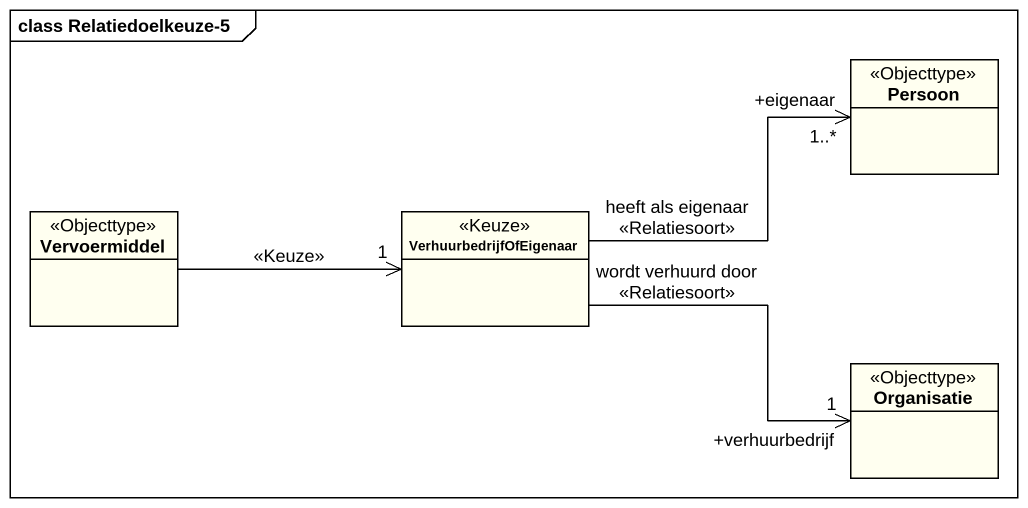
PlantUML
@startuml
mainframe class Relatiedoelkeuze-5
hide circle
hide empty members
class Persoon <<Objecttype>> #FFFFF0
class Vervoermiddel <<Objecttype>> #FFFFF0
class VerhuurbedrijfOfEigenaar <<Keuze>> #FFFFF0
class Organisatie <<Objecttype>> #FFFFF0
Vervoermiddel -right-> "1" VerhuurbedrijfOfEigenaar : <<Keuze>>
VerhuurbedrijfOfEigenaar -right-> "+eigenaar\n1..*" Persoon : heeft als eigenaar\n<<Relatiesoort>>
VerhuurbedrijfOfEigenaar -right-> "+verhuurbedrijf\n1" Organisatie : wordt verhuurd door\n<<Relatiesoort>>
@enduml
